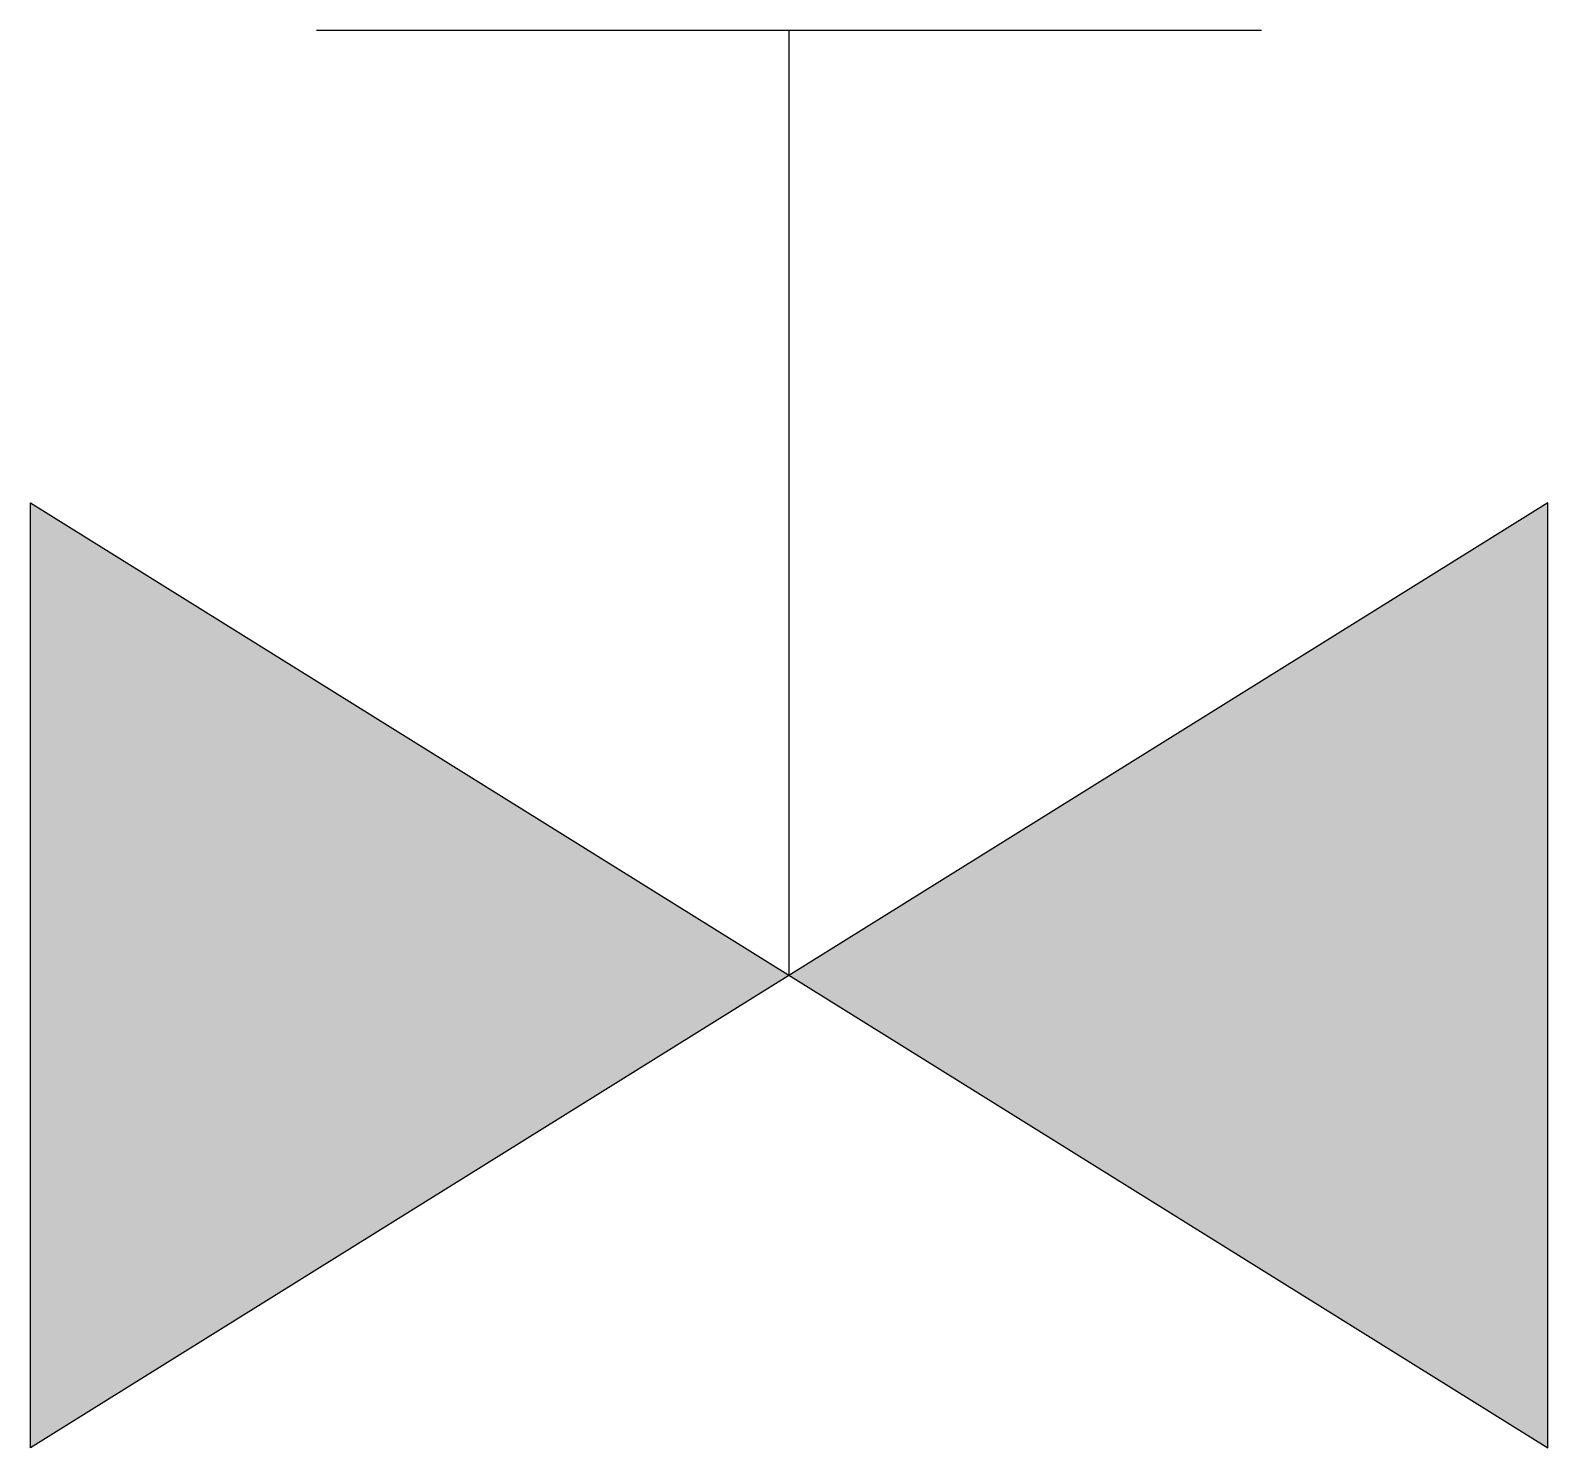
# Model space of a CAD drawing. Header units: millimetres. Extents: x -2888.837 to -2888.637, y 1175.203 to 1175.39.
import ezdxf

# ---------------------------------------------------------------- set-up
doc = ezdxf.new("R2010")
doc.units = ezdxf.units.MM
doc.header["$LTSCALE"] = 10
doc.layers.add('Hds_símbolos', color=2, linetype='Continuous')

msp = doc.modelspace()

# ---------------------------------------------------------------- hatches: boundary and pattern name
at = {"layer": 'Hds_símbolos'}
h = msp.add_hatch(color=1, dxfattribs=at)
h.paths.add_polyline_path([(-2888.83699, 1175.32799), (-2888.83699, 1175.20344), (-2888.73699, 1175.26572)])
h.paths.add_polyline_path([(-2888.73699, 1175.26572), (-2888.63699, 1175.20344), (-2888.63699, 1175.32799)])

# ---------------------------------------------------------------- linework, layer by layer
for p, q in [((-2888.67472, 1175.39027), (-2888.79927, 1175.39027)), ((-2888.73699, 1175.26572), (-2888.73699, 1175.39027)), ((-2888.83699, 1175.20344), (-2888.83699, 1175.32799)), ((-2888.83699, 1175.32799), (-2888.63699, 1175.20344)), ((-2888.63699, 1175.32799), (-2888.83699, 1175.20344)), ((-2888.63699, 1175.20344), (-2888.63699, 1175.32799))]:
    msp.add_line(p, q, dxfattribs=at)

doc.saveas('drawing.dxf')
